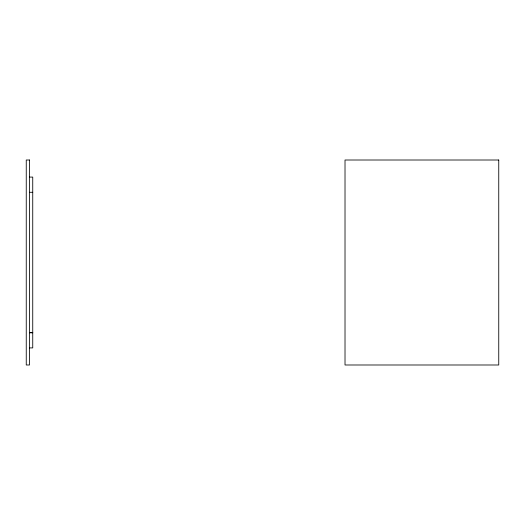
<?xml version="1.0" encoding="UTF-8"?>
<svg xmlns="http://www.w3.org/2000/svg" width="525" height="525" viewBox="0 0 525 525"><rect width="100%" height="100%" fill="white"/><g stroke="black" fill="none" stroke-linecap="round" stroke-linejoin="round"><path stroke-width="0.79" d="M29.498 177.089L32.74 177.089L32.74 347.911L29.498 347.911M29.498 192.294L32.74 192.294M29.498 160.007L26.25 160.007L26.25 364.993L29.498 364.993L29.498 160.007M498.75 160.007L345.017 160.007L345.017 364.993L498.75 364.993L498.75 160.007M32.74 332.706L29.498 332.706L32.74 332.725"/></g></svg>
